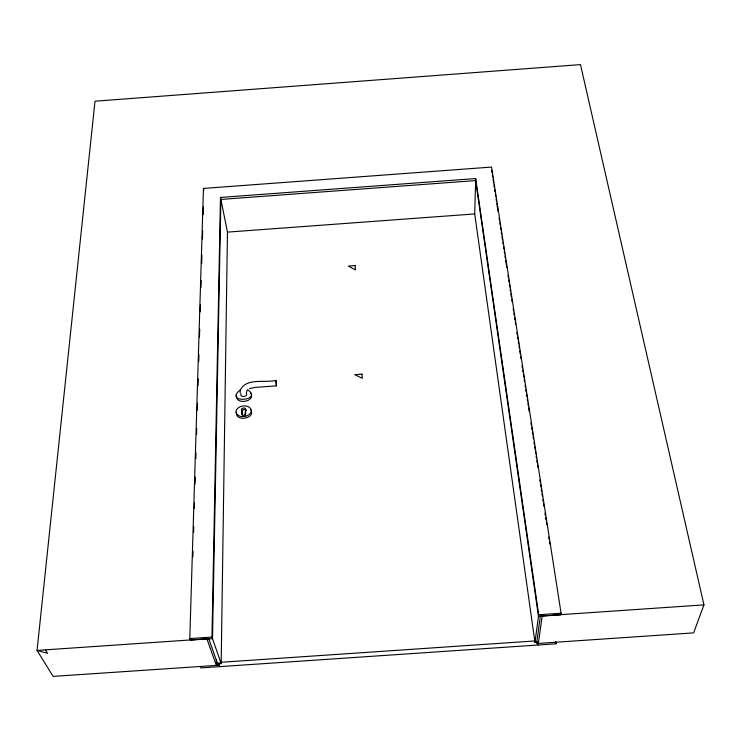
<?xml version="1.0" encoding="UTF-8"?>
<svg xmlns="http://www.w3.org/2000/svg" width="741" height="741" viewBox="0 0 741 741"><rect width="100%" height="100%" fill="white"/><g stroke="black" fill="none" stroke-linecap="round" stroke-linejoin="round"><path stroke-width="1.11" d="M245.54 415.812C243.567 413.145 248.541 408.05 243.65 407.93C238.898 408.439 243.391 412.292 242.418 414.886M245.206 410.709C247.985 416.423 239.306 417.22 242.075 410.931M240.195 392.795L240.214 390.59M217.622 663.88L221.17 663.64L227.468 232.118L220.475 197.439L475.685 178.553L538.698 614.752L534.956 642.317L538.531 642.077M218.16 662.982L218.123 665.298L208.814 638.853M246.447 392.582L247.031 390.248M216.409 659.527L216.307 665.307L206.915 638.825L37.05 650.422L94.996 101.202L580.472 64.606L703.95 604.888L693.632 632.879L536.586 643.54L540.393 616.049L703.95 604.888M221.17 663.64L211.963 637.065L220.475 197.439M534.956 642.317L474.712 213.936L475.685 178.553M189.789 638.585L203.451 188.427L491.561 167.068L561.076 613.224L560.807 614.817L538.475 616.336L475.629 180.582L220.883 199.431L212.5 638.603L190.372 640.113L189.789 638.585L211.963 637.065M192.873 556.88L193.049 551.1M193.605 532.603L193.772 526.823M194.327 508.326L194.503 502.546M195.059 484.049L195.272 477.111M195.828 458.614L195.994 452.834M196.55 434.337L196.726 428.557M197.282 410.06L197.495 403.123M198.014 385.783L198.218 378.846M198.745 361.506L198.949 354.569M199.468 337.229L199.718 329.134M200.237 311.794L200.441 304.857M200.968 287.517L201.172 280.58M201.691 263.24L201.932 255.154M202.423 238.963L202.664 230.877M203.154 214.686L203.395 206.6M538.114 645.003L542.199 616.086M200.403 666.502L200.941 667.91L555.945 643.799L556.195 642.327M236.509 412.144C234.786 422.185 256.015 418.822 250.782 409.847M236.638 395.379C234.971 405.234 255.932 401.937 250.782 393.119M249.569 388.608L254.682 387.432L276.412 385.876L275.911 380.392C265.324 383.245 246.484 377.354 240.325 390.053M275.911 380.392L276.412 385.876M241.029 393.591C238.861 397.824 248.633 397.148 246.392 393.212M239.871 390.229C223.495 403.558 263.87 401.103 247.587 389.673M227.468 232.118L474.712 213.936M538.698 614.752L561.076 613.224M219.938 662.352L534.863 640.946M219.179 665.223L53.13 676.394L37.05 650.422L47.517 653.275L45.451 649.857M242.427 412.598L241.835 412.181M246.401 410.579C245.373 408.634 241.195 409.403 241.585 411.792M218.688 663.806L219.679 666.631M217.632 662.51L218.289 664.381M203.451 188.427L203.877 190.409M491.653 170.245L492.005 172.523M492.367 174.811L492.719 177.099M493.071 179.387L493.608 182.814M493.96 185.102L494.321 187.38M494.673 189.668L495.034 191.956M495.386 194.244L495.738 196.522M496.1 198.81L496.451 201.098M496.813 203.386L498.054 211.38M499.119 218.243L499.471 220.531M499.832 222.809L500.184 225.097M500.546 227.385L500.897 229.673M501.249 231.952L501.611 234.239M501.963 236.527L502.5 239.954M502.852 242.242L503.204 244.53M503.565 246.809L503.917 249.096M504.278 251.384L504.63 253.672M504.982 255.96L505.343 258.238M505.695 260.526L506.761 267.381M508.011 275.383L508.363 277.671M508.715 279.959L509.076 282.238M509.428 284.525L509.789 286.813M510.141 289.101L510.493 291.389M510.855 293.668L511.383 297.095M511.744 299.383L512.096 301.67M513.161 308.525L513.522 310.812M513.874 313.1L514.226 315.388M514.587 317.667L514.939 319.955M515.301 322.242L515.653 324.53M516.894 332.524L517.255 334.812M517.607 337.099L517.959 339.387M518.32 341.675L518.672 343.954M519.033 346.242L519.385 348.529M519.737 350.817L520.275 354.244M520.627 356.532L520.988 358.811M522.053 365.674L522.405 367.953M522.766 370.241L523.118 372.528M523.47 374.816L523.831 377.095M524.183 379.383L524.545 381.671M525.073 385.098L525.425 387.386M525.786 389.673L526.138 391.961M526.499 394.24L526.851 396.528M527.203 398.815L527.564 401.103M527.916 403.382L528.277 405.67M528.629 407.958L529.167 411.385M530.936 422.815L531.297 425.102M531.649 427.381L532.01 429.669M532.362 431.957L532.714 434.245M533.075 436.532L533.427 438.811M533.965 442.238L534.317 444.526M534.669 446.814L535.03 449.102M535.382 451.389L535.743 453.668M536.095 455.956L536.447 458.244M536.808 460.531L537.16 462.81M537.521 465.098L537.873 467.386M539.828 479.955L540.18 482.243M540.541 484.531L540.893 486.818M541.254 489.097L541.606 491.385M541.958 493.673L542.319 495.961M542.847 499.388L543.209 501.676M543.561 503.954L543.913 506.242M544.987 513.096L545.339 515.384M545.691 517.672L546.052 519.96M546.404 522.248L546.765 524.526M548.72 537.105L549.072 539.383M549.424 541.671L549.785 543.959M555.602 641.511L555.945 643.799M251.449 410.69C250.467 417.674 237.287 419.091 235.823 411.801C236.87 404.855 249.939 403.447 251.449 410.69M355.087 265.574L348.335 266.065L355.467 269.909L355.087 265.574M361.969 374.149L354.772 374.668L362.34 378.299L361.969 374.149"/></g></svg>
